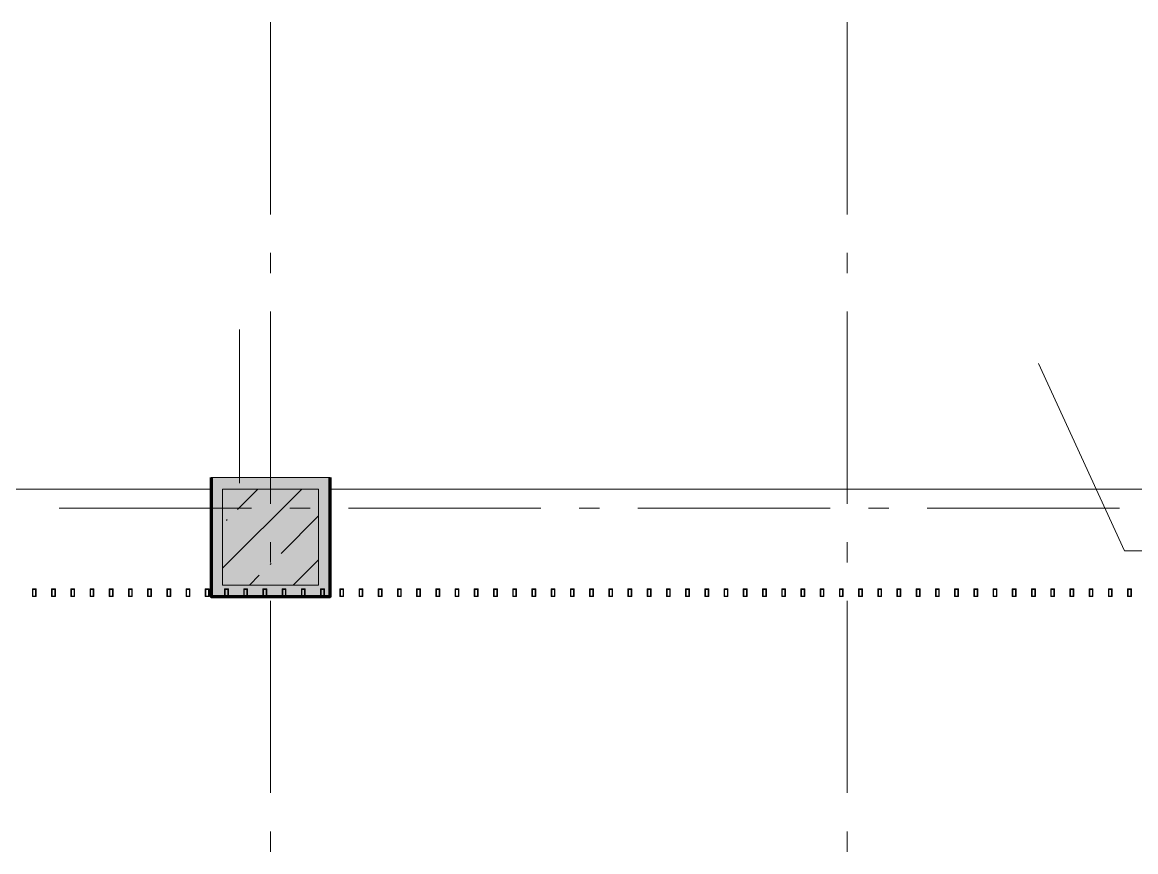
# Model space of a CAD drawing. Header units: millimetres. Extents: x -537608 to 253996, y -217170 to 186033.
# Drawn here: x -297869 to -292074, y 159133 to 163451 of the extents above; entities that cross this region are included whole.
import ezdxf

# ---------------------------------------------------------------- set-up
doc = ezdxf.new("R2010")
doc.units = ezdxf.units.MM
doc.layers.add('16) Лак 1.6м', color=160, linetype='Continuous', lineweight=90)
doc.layers.add('PDF _Геометрия', color=7, linetype='Continuous')
doc.layers.add('PDF _Сплошная заливка', color=7, linetype='Continuous', true_color=0xffffff)

msp = doc.modelspace()

# ---------------------------------------------------------------- hatches: boundary and pattern name
at = {"layer": 'PDF _Сплошная заливка', "true_color": 0xff7d7d, "transparency": 33554559}
msp.add_hatch(color=11, dxfattribs=at).paths.add_polyline_path([(-296326.1802, 161021.2525), (-296326.1802, 161081.2531), (-296886.1807, 161081.2531), (-296886.1807, 161021.2525), (-296826.1821, 161021.2525)])
h = msp.add_hatch(color=11, dxfattribs=at)
h.paths.add_polyline_path([(-296296.1767, 160461.2542), (-296299.1822, 160464.2533), (-296296.1767, 160491.2535)], flags=0)
h.paths.add_polyline_path([(-296313.1764, 160461.2542), (-296266.1817, 160461.2542), (-296266.1817, 161081.2531), (-296326.1802, 161081.2531), (-296326.1802, 160461.2542), (-296316.1819, 160461.2542)], flags=0)
at = {"layer": 'PDF _Сплошная заливка', "transparency": 33554559}
msp.add_hatch(color=256, dxfattribs=at).paths.add_polyline_path([(-296826.1821, 160521.2527), (-296326.1802, 160521.2527), (-296326.1802, 161021.2525), (-296826.1821, 161021.2525), (-296826.1821, 160540.2396)])
at = {"layer": 'PDF _Сплошная заливка', "true_color": 0xff7d7d, "transparency": 33554559}
h = msp.add_hatch(color=11, dxfattribs=at)
h.paths.add_polyline_path([(-296796.1786, 160461.2542), (-296799.1841, 160464.2533), (-296796.1786, 160498.2527)], flags=0)
h.paths.add_polyline_path([(-296696.1782, 160461.2542), (-296699.1837, 160464.2533), (-296696.1782, 160498.2527)], flags=0)
h.paths.add_polyline_path([(-296596.1778, 160461.2542), (-296599.1834, 160464.2533), (-296596.1778, 160498.2527)], flags=0)
h.paths.add_polyline_path([(-296496.1774, 160461.2542), (-296499.183, 160464.2533), (-296496.1774, 160498.2527)], flags=0)
h.paths.add_polyline_path([(-296396.1771, 160461.2542), (-296399.1826, 160464.2533), (-296396.1771, 160498.2527)], flags=0)
h.paths.add_polyline_path([(-296326.1802, 160461.2542), (-296326.1802, 160521.2527), (-296826.1821, 160521.2527), (-296826.1821, 160461.2542), (-296396.1771, 160461.2542)], flags=0)

# ---------------------------------------------------------------- linework, layer by layer
at = {"layer": '16) Лак 1.6м'}
msp.add_lwpolyline([(-296886.1807, 161081.2531), (-296886.1807, 160461.2542), (-296266.1817, 160461.2542), (-296266.1817, 161081.2531)], dxfattribs=at)
at = {"layer": 'PDF _Геометрия', "color": 253, "lineweight": 9, "true_color": 0xaaaaaa}
for p, q in [((-296576.1812, 163450.9208), (-296576.1812, 162450.9213)), ((-293576.1782, 163450.9208), (-293576.1782, 162450.9213)), ((-296576.1812, 162250.9205), (-296576.1812, 162145.0878)), ((-293576.1782, 162250.9205), (-293576.1782, 162145.0878)), ((-296576.1812, 161945.087), (-296576.1812, 160945.0874)), ((-293576.1782, 161945.087), (-293576.1782, 160945.0874)), ((-296676.2763, 160921.2543), (-297676.2802, 160921.2543)), ((-296370.4449, 160921.2543), (-296476.2755, 160921.2543)), ((-295170.4404, 160921.2543), (-296170.4442, 160921.2543)), ((-294864.609, 160921.2543), (-294970.4482, 160921.2543)), ((-293664.613, 160921.2543), (-294664.6082, 160921.2543)), ((-293358.7816, 160921.2543), (-293464.6122, 160921.2543)), ((-292158.777, 160921.2543), (-293158.7808, 160921.2543)), ((-296576.1812, 160745.0888), (-296576.1812, 160639.254)), ((-293576.1782, 160745.0888), (-293576.1782, 160639.254)), ((-296576.1812, 160439.2553), (-296576.1812, 159439.2536)), ((-293576.1782, 160439.2553), (-293576.1782, 159439.2536)), ((-296576.1812, 159239.255), (-296576.1812, 159133.4223)), ((-293576.1782, 159239.255), (-293576.1782, 159133.4223))]:
    msp.add_line(p, q, dxfattribs=at)
at = {"layer": 'PDF _Геометрия', "lineweight": 9}
for p, q in [((-296738.5828, 161051.2539), (-296738.5828, 161851.2527)), ((-292131.9943, 160700.4172), (-292579.0594, 161674.7449)), ((-296326.1802, 161081.2531), (-296886.1807, 161081.2531)), ((-296886.1807, 161081.2531), (-296886.1807, 161021.2525)), ((-296266.1817, 161081.2531), (-296326.1802, 161081.2531)), ((-296266.1817, 160461.2542), (-296266.1817, 161081.2531)), ((-296886.1807, 161021.2525), (-296886.1807, 160461.2542)), ((-296826.1821, 160609.4893), (-296414.4169, 161021.2525)), ((-296326.1802, 161021.2525), (-296826.1821, 161021.2525)), ((-296826.1821, 161021.2525), (-296826.1821, 160521.2527)), ((-296749.3734, 160914.3928), (-296642.518, 161021.2525)), ((-296326.1802, 160521.2527), (-296326.1802, 161021.2525)), ((-296521.2723, 160686.296), (-296326.1802, 160881.3901)), ((-296806.4008, 160857.3697), (-296801.6557, 160862.1104)), ((-291456.1822, 160700.4172), (-292131.9943, 160700.4172)), ((-296458.2166, 160521.2527), (-296326.1802, 160653.2912)), ((-296578.2997, 160629.2707), (-296573.5546, 160634.0115)), ((-296686.3177, 160521.2527), (-296635.3271, 160572.2454)), ((-297816.1791, 160501.2539), (-297796.1824, 160501.2539)), ((-297799.1794, 160498.2527), (-297813.1822, 160498.2527)), ((-297716.1787, 160501.2539), (-297696.1821, 160501.2539)), ((-297699.179, 160498.2527), (-297713.1818, 160498.2527)), ((-297616.1783, 160501.2539), (-297596.1817, 160501.2539)), ((-297599.1786, 160498.2527), (-297613.1814, 160498.2527)), ((-297516.1779, 160501.2539), (-297496.1813, 160501.2539)), ((-297499.1782, 160498.2527), (-297513.181, 160498.2527)), ((-297416.1775, 160501.2539), (-297396.1809, 160501.2539)), ((-297399.1778, 160498.2527), (-297413.1806, 160498.2527)), ((-297316.1772, 160501.2539), (-297296.1805, 160501.2539)), ((-297299.1774, 160498.2527), (-297313.1803, 160498.2527)), ((-297216.1768, 160501.2539), (-297196.1801, 160501.2539)), ((-297199.1771, 160498.2527), (-297213.1799, 160498.2527)), ((-297116.1764, 160501.2539), (-297096.1798, 160501.2539)), ((-297099.1766, 160498.2527), (-297113.1795, 160498.2527)), ((-297016.1846, 160501.2539), (-296996.1793, 160501.2539)), ((-296999.1763, 160498.2527), (-297013.1791, 160498.2527)), ((-296916.1842, 160501.2539), (-296896.179, 160501.2539)), ((-296899.1845, 160498.2527), (-296913.1787, 160498.2527)), ((-296826.1821, 160521.2527), (-296326.1802, 160521.2527)), ((-296216.1815, 160501.2539), (-296196.1763, 160501.2539)), ((-296199.1818, 160498.2527), (-296213.1846, 160498.2527)), ((-296116.1811, 160501.2539), (-296096.1845, 160501.2539)), ((-296099.1815, 160498.2527), (-296113.1842, 160498.2527)), ((-296016.1808, 160501.2539), (-295996.1842, 160501.2539)), ((-295999.181, 160498.2527), (-296013.1839, 160498.2527)), ((-295916.1804, 160501.2539), (-295896.1837, 160501.2539)), ((-295899.1807, 160498.2527), (-295913.1835, 160498.2527)), ((-295816.18, 160501.2539), (-295796.1834, 160501.2539)), ((-295799.1803, 160498.2527), (-295813.1831, 160498.2527)), ((-295716.1796, 160501.2539), (-295696.183, 160501.2539)), ((-295699.1799, 160498.2527), (-295713.1827, 160498.2527)), ((-295616.1792, 160501.2539), (-295596.1826, 160501.2539)), ((-295599.1795, 160498.2527), (-295613.1823, 160498.2527)), ((-295516.1789, 160501.2539), (-295496.1822, 160501.2539)), ((-295499.1791, 160498.2527), (-295513.1819, 160498.2527)), ((-295416.1784, 160501.2539), (-295396.1818, 160501.2539)), ((-295399.1787, 160498.2527), (-295413.1816, 160498.2527)), ((-295316.1781, 160501.2539), (-295296.1814, 160501.2539)), ((-295299.1784, 160498.2527), (-295313.1811, 160498.2527)), ((-295216.1777, 160501.2539), (-295196.1811, 160501.2539)), ((-295199.1779, 160498.2527), (-295213.1808, 160498.2527)), ((-295116.1773, 160501.2539), (-295096.1806, 160501.2539)), ((-295099.1776, 160498.2527), (-295113.1804, 160498.2527)), ((-295016.1769, 160501.2539), (-294996.1803, 160501.2539)), ((-294999.1772, 160498.2527), (-295013.18, 160498.2527)), ((-294916.1765, 160501.2539), (-294896.1799, 160501.2539)), ((-294899.1768, 160498.2527), (-294913.1796, 160498.2527)), ((-294816.1847, 160501.2539), (-294796.1795, 160501.2539)), ((-294799.1851, 160498.2527), (-294813.1792, 160498.2527)), ((-294716.1844, 160501.2539), (-294696.1792, 160501.2539)), ((-294699.1846, 160498.2527), (-294713.1788, 160498.2527)), ((-294616.184, 160501.2539), (-294596.1787, 160501.2539)), ((-294599.1843, 160498.2527), (-294613.1785, 160498.2527)), ((-294516.1836, 160501.2539), (-294496.1784, 160501.2539)), ((-294499.1839, 160498.2527), (-294513.178, 160498.2527)), ((-294416.1833, 160501.2539), (-294396.178, 160501.2539)), ((-294399.1835, 160498.2527), (-294413.1777, 160498.2527)), ((-294316.1828, 160501.2539), (-294296.1776, 160501.2539)), ((-294299.1831, 160498.2527), (-294313.1773, 160498.2527)), ((-294216.1825, 160501.2539), (-294196.1772, 160501.2539)), ((-294199.1827, 160498.2527), (-294213.1769, 160498.2527)), ((-294116.1821, 160501.2539), (-294096.1768, 160501.2539)), ((-294099.1823, 160498.2527), (-294113.1852, 160498.2527)), ((-294016.1817, 160501.2539), (-293996.185, 160501.2539)), ((-293999.182, 160498.2527), (-294013.1848, 160498.2527)), ((-293916.1813, 160501.2539), (-293896.1847, 160501.2539)), ((-293899.1815, 160498.2527), (-293913.1844, 160498.2527)), ((-293816.1809, 160501.2539), (-293796.1842, 160501.2539)), ((-293799.1812, 160498.2527), (-293813.184, 160498.2527)), ((-293716.1805, 160501.2539), (-293696.1839, 160501.2539)), ((-293699.1808, 160498.2527), (-293713.1836, 160498.2527)), ((-293616.1802, 160501.2539), (-293596.1835, 160501.2539)), ((-293599.1804, 160498.2527), (-293613.1832, 160498.2527)), ((-293516.1797, 160501.2539), (-293496.1831, 160501.2539)), ((-293499.1801, 160498.2527), (-293513.1829, 160498.2527)), ((-293416.1794, 160501.2539), (-293396.1828, 160501.2539)), ((-293399.1796, 160498.2527), (-293413.1824, 160498.2527)), ((-293316.179, 160501.2539), (-293296.1823, 160501.2539)), ((-293299.1793, 160498.2527), (-293313.1821, 160498.2527)), ((-293216.1786, 160501.2539), (-293196.182, 160501.2539)), ((-293199.1789, 160498.2527), (-293213.1817, 160498.2527)), ((-293116.1782, 160501.2539), (-293096.1816, 160501.2539)), ((-293099.1785, 160498.2527), (-293113.1813, 160498.2527)), ((-293016.1778, 160501.2539), (-292996.1812, 160501.2539)), ((-292999.1781, 160498.2527), (-293013.181, 160498.2527)), ((-292916.1775, 160501.2539), (-292896.1808, 160501.2539)), ((-292899.1777, 160498.2527), (-292913.1805, 160498.2527)), ((-292816.1771, 160501.2539), (-292796.1804, 160501.2539)), ((-292799.1773, 160498.2527), (-292813.1802, 160498.2527)), ((-292716.1853, 160501.2539), (-292696.18, 160501.2539)), ((-292699.177, 160498.2527), (-292713.1798, 160498.2527)), ((-292616.1849, 160501.2539), (-292596.1797, 160501.2539)), ((-292599.1852, 160498.2527), (-292613.1794, 160498.2527)), ((-292516.1845, 160501.2539), (-292496.1792, 160501.2539)), ((-292499.1848, 160498.2527), (-292513.179, 160498.2527)), ((-292416.1841, 160501.2539), (-292396.1789, 160501.2539)), ((-292399.1844, 160498.2527), (-292413.1786, 160498.2527)), ((-292316.1838, 160501.2539), (-292296.1785, 160501.2539)), ((-292299.184, 160498.2527), (-292313.1782, 160498.2527)), ((-292216.1833, 160501.2539), (-292196.1781, 160501.2539)), ((-292199.1837, 160498.2527), (-292213.1779, 160498.2527)), ((-292116.183, 160501.2539), (-292096.1777, 160501.2539)), ((-292099.1833, 160498.2527), (-292113.1774, 160498.2527)), ((-297796.1824, 160461.2542), (-297816.1791, 160461.2542)), ((-297813.1822, 160464.2533), (-297799.1794, 160464.2533)), ((-297696.1821, 160461.2542), (-297716.1787, 160461.2542)), ((-297713.1818, 160464.2533), (-297699.179, 160464.2533)), ((-297596.1817, 160461.2542), (-297616.1783, 160461.2542)), ((-297613.1814, 160464.2533), (-297599.1786, 160464.2533)), ((-297496.1813, 160461.2542), (-297516.1779, 160461.2542)), ((-297513.181, 160464.2533), (-297499.1782, 160464.2533)), ((-297396.1809, 160461.2542), (-297416.1775, 160461.2542)), ((-297413.1806, 160464.2533), (-297399.1778, 160464.2533)), ((-297296.1805, 160461.2542), (-297316.1772, 160461.2542)), ((-297313.1803, 160464.2533), (-297299.1774, 160464.2533)), ((-297196.1801, 160461.2542), (-297216.1768, 160461.2542)), ((-297213.1799, 160464.2533), (-297199.1771, 160464.2533)), ((-297096.1798, 160461.2542), (-297116.1764, 160461.2542)), ((-297113.1795, 160464.2533), (-297099.1766, 160464.2533)), ((-296996.1793, 160461.2542), (-297016.1846, 160461.2542)), ((-297013.1791, 160464.2533), (-296999.1763, 160464.2533)), ((-296896.179, 160461.2542), (-296916.1842, 160461.2542)), ((-296913.1787, 160464.2533), (-296899.1845, 160464.2533)), ((-296886.1807, 160461.2542), (-296826.1821, 160461.2542)), ((-296826.1821, 160461.2542), (-296326.1802, 160461.2542)), ((-296326.1802, 160461.2542), (-296266.1817, 160461.2542)), ((-296196.1763, 160461.2542), (-296216.1815, 160461.2542)), ((-296213.1846, 160464.2533), (-296199.1818, 160464.2533)), ((-296096.1845, 160461.2542), (-296116.1811, 160461.2542)), ((-296113.1842, 160464.2533), (-296099.1815, 160464.2533)), ((-295996.1842, 160461.2542), (-296016.1808, 160461.2542)), ((-296013.1839, 160464.2533), (-295999.181, 160464.2533)), ((-295896.1837, 160461.2542), (-295916.1804, 160461.2542)), ((-295913.1835, 160464.2533), (-295899.1807, 160464.2533)), ((-295796.1834, 160461.2542), (-295816.18, 160461.2542)), ((-295813.1831, 160464.2533), (-295799.1803, 160464.2533)), ((-295696.183, 160461.2542), (-295716.1796, 160461.2542)), ((-295713.1827, 160464.2533), (-295699.1799, 160464.2533)), ((-295596.1826, 160461.2542), (-295616.1792, 160461.2542)), ((-295613.1823, 160464.2533), (-295599.1795, 160464.2533)), ((-295496.1822, 160461.2542), (-295516.1789, 160461.2542)), ((-295513.1819, 160464.2533), (-295499.1791, 160464.2533)), ((-295396.1818, 160461.2542), (-295416.1784, 160461.2542)), ((-295413.1816, 160464.2533), (-295399.1787, 160464.2533)), ((-295296.1814, 160461.2542), (-295316.1781, 160461.2542)), ((-295313.1811, 160464.2533), (-295299.1784, 160464.2533)), ((-295196.1811, 160461.2542), (-295216.1777, 160461.2542)), ((-295213.1808, 160464.2533), (-295199.1779, 160464.2533)), ((-295096.1806, 160461.2542), (-295116.1773, 160461.2542)), ((-295113.1804, 160464.2533), (-295099.1776, 160464.2533)), ((-294996.1803, 160461.2542), (-295016.1769, 160461.2542)), ((-295013.18, 160464.2533), (-294999.1772, 160464.2533)), ((-294896.1799, 160461.2542), (-294916.1765, 160461.2542)), ((-294913.1796, 160464.2533), (-294899.1768, 160464.2533)), ((-294796.1795, 160461.2542), (-294816.1847, 160461.2542)), ((-294813.1792, 160464.2533), (-294799.1851, 160464.2533)), ((-294696.1792, 160461.2542), (-294716.1844, 160461.2542)), ((-294713.1788, 160464.2533), (-294699.1846, 160464.2533)), ((-294596.1787, 160461.2542), (-294616.184, 160461.2542)), ((-294613.1785, 160464.2533), (-294599.1843, 160464.2533)), ((-294496.1784, 160461.2542), (-294516.1836, 160461.2542)), ((-294513.178, 160464.2533), (-294499.1839, 160464.2533)), ((-294396.178, 160461.2542), (-294416.1833, 160461.2542)), ((-294413.1777, 160464.2533), (-294399.1835, 160464.2533)), ((-294296.1776, 160461.2542), (-294316.1828, 160461.2542)), ((-294313.1773, 160464.2533), (-294299.1831, 160464.2533)), ((-294196.1772, 160461.2542), (-294216.1825, 160461.2542)), ((-294213.1769, 160464.2533), (-294199.1827, 160464.2533)), ((-294096.1768, 160461.2542), (-294116.1821, 160461.2542)), ((-294113.1852, 160464.2533), (-294099.1823, 160464.2533)), ((-293996.185, 160461.2542), (-294016.1817, 160461.2542)), ((-294013.1848, 160464.2533), (-293999.182, 160464.2533)), ((-293896.1847, 160461.2542), (-293916.1813, 160461.2542)), ((-293913.1844, 160464.2533), (-293899.1815, 160464.2533)), ((-293796.1842, 160461.2542), (-293816.1809, 160461.2542)), ((-293813.184, 160464.2533), (-293799.1812, 160464.2533)), ((-293696.1839, 160461.2542), (-293716.1805, 160461.2542)), ((-293713.1836, 160464.2533), (-293699.1808, 160464.2533)), ((-293596.1835, 160461.2542), (-293616.1802, 160461.2542)), ((-293613.1832, 160464.2533), (-293599.1804, 160464.2533)), ((-293496.1831, 160461.2542), (-293516.1797, 160461.2542)), ((-293513.1829, 160464.2533), (-293499.1801, 160464.2533)), ((-293396.1828, 160461.2542), (-293416.1794, 160461.2542)), ((-293413.1824, 160464.2533), (-293399.1796, 160464.2533)), ((-293296.1823, 160461.2542), (-293316.179, 160461.2542)), ((-293313.1821, 160464.2533), (-293299.1793, 160464.2533)), ((-293196.182, 160461.2542), (-293216.1786, 160461.2542)), ((-293213.1817, 160464.2533), (-293199.1789, 160464.2533)), ((-293096.1816, 160461.2542), (-293116.1782, 160461.2542)), ((-293113.1813, 160464.2533), (-293099.1785, 160464.2533)), ((-292996.1812, 160461.2542), (-293016.1778, 160461.2542)), ((-293013.181, 160464.2533), (-292999.1781, 160464.2533)), ((-292896.1808, 160461.2542), (-292916.1775, 160461.2542)), ((-292913.1805, 160464.2533), (-292899.1777, 160464.2533)), ((-292796.1804, 160461.2542), (-292816.1771, 160461.2542)), ((-292813.1802, 160464.2533), (-292799.1773, 160464.2533)), ((-292696.18, 160461.2542), (-292716.1853, 160461.2542)), ((-292713.1798, 160464.2533), (-292699.177, 160464.2533)), ((-292596.1797, 160461.2542), (-292616.1849, 160461.2542)), ((-292613.1794, 160464.2533), (-292599.1852, 160464.2533)), ((-292496.1792, 160461.2542), (-292516.1845, 160461.2542)), ((-292513.179, 160464.2533), (-292499.1848, 160464.2533)), ((-292396.1789, 160461.2542), (-292416.1841, 160461.2542)), ((-292413.1786, 160464.2533), (-292399.1844, 160464.2533)), ((-292296.1785, 160461.2542), (-292316.1838, 160461.2542)), ((-292313.1782, 160464.2533), (-292299.184, 160464.2533)), ((-292196.1781, 160461.2542), (-292216.1833, 160461.2542)), ((-292213.1779, 160464.2533), (-292199.1837, 160464.2533)), ((-292096.1777, 160461.2542), (-292116.183, 160461.2542)), ((-292113.1774, 160464.2533), (-292099.1833, 160464.2533))]:
    msp.add_line(p, q, dxfattribs=at)
at = {"layer": 'PDF _Геометрия', "color": 9, "lineweight": 9, "true_color": 0xc0c0c0}
for p, q in [((-296886.1807, 161021.2525), (-300966.1826, 161021.2525)), ((-291486.1771, 161021.2525), (-296266.1817, 161021.2525))]:
    msp.add_line(p, q, dxfattribs=at)
at = {"layer": 'PDF _Геометрия', "lineweight": 20}
for p, q in [((-297796.1824, 160501.2539), (-297816.1791, 160501.2539)), ((-297816.1791, 160501.2539), (-297816.1791, 160461.2542)), ((-297813.1822, 160464.2533), (-297813.1822, 160498.2527)), ((-297813.1822, 160498.2527), (-297799.1794, 160498.2527)), ((-297799.1794, 160498.2527), (-297799.1794, 160464.2533)), ((-297796.1824, 160461.2542), (-297796.1824, 160501.2539)), ((-297696.1821, 160501.2539), (-297716.1787, 160501.2539)), ((-297716.1787, 160501.2539), (-297716.1787, 160461.2542)), ((-297713.1818, 160464.2533), (-297713.1818, 160498.2527)), ((-297713.1818, 160498.2527), (-297699.179, 160498.2527)), ((-297699.179, 160498.2527), (-297699.179, 160464.2533)), ((-297696.1821, 160461.2542), (-297696.1821, 160501.2539)), ((-297596.1817, 160501.2539), (-297616.1783, 160501.2539)), ((-297616.1783, 160501.2539), (-297616.1783, 160461.2542)), ((-297613.1814, 160464.2533), (-297613.1814, 160498.2527)), ((-297613.1814, 160498.2527), (-297599.1786, 160498.2527)), ((-297599.1786, 160498.2527), (-297599.1786, 160464.2533)), ((-297596.1817, 160461.2542), (-297596.1817, 160501.2539)), ((-297496.1813, 160501.2539), (-297516.1779, 160501.2539)), ((-297516.1779, 160501.2539), (-297516.1779, 160461.2542)), ((-297513.181, 160464.2533), (-297513.181, 160498.2527)), ((-297513.181, 160498.2527), (-297499.1782, 160498.2527)), ((-297499.1782, 160498.2527), (-297499.1782, 160464.2533)), ((-297496.1813, 160461.2542), (-297496.1813, 160501.2539)), ((-297396.1809, 160501.2539), (-297416.1775, 160501.2539)), ((-297416.1775, 160501.2539), (-297416.1775, 160461.2542)), ((-297413.1806, 160464.2533), (-297413.1806, 160498.2527)), ((-297413.1806, 160498.2527), (-297399.1778, 160498.2527)), ((-297399.1778, 160498.2527), (-297399.1778, 160464.2533)), ((-297396.1809, 160461.2542), (-297396.1809, 160501.2539)), ((-297296.1805, 160501.2539), (-297316.1772, 160501.2539)), ((-297316.1772, 160501.2539), (-297316.1772, 160461.2542)), ((-297313.1803, 160464.2533), (-297313.1803, 160498.2527)), ((-297313.1803, 160498.2527), (-297299.1774, 160498.2527)), ((-297299.1774, 160498.2527), (-297299.1774, 160464.2533)), ((-297296.1805, 160461.2542), (-297296.1805, 160501.2539)), ((-297196.1801, 160501.2539), (-297216.1768, 160501.2539)), ((-297216.1768, 160501.2539), (-297216.1768, 160461.2542)), ((-297213.1799, 160464.2533), (-297213.1799, 160498.2527)), ((-297213.1799, 160498.2527), (-297199.1771, 160498.2527)), ((-297199.1771, 160498.2527), (-297199.1771, 160464.2533)), ((-297196.1801, 160461.2542), (-297196.1801, 160501.2539)), ((-297096.1798, 160501.2539), (-297116.1764, 160501.2539)), ((-297116.1764, 160501.2539), (-297116.1764, 160461.2542)), ((-297113.1795, 160464.2533), (-297113.1795, 160498.2527)), ((-297113.1795, 160498.2527), (-297099.1766, 160498.2527)), ((-297099.1766, 160498.2527), (-297099.1766, 160464.2533)), ((-297096.1798, 160461.2542), (-297096.1798, 160501.2539)), ((-296996.1793, 160501.2539), (-297016.1846, 160501.2539)), ((-297016.1846, 160501.2539), (-297016.1846, 160461.2542)), ((-297013.1791, 160464.2533), (-297013.1791, 160498.2527)), ((-297013.1791, 160498.2527), (-296999.1763, 160498.2527)), ((-296999.1763, 160498.2527), (-296999.1763, 160464.2533)), ((-296996.1793, 160461.2542), (-296996.1793, 160501.2539)), ((-296896.179, 160501.2539), (-296916.1842, 160501.2539)), ((-296916.1842, 160501.2539), (-296916.1842, 160461.2542)), ((-296913.1787, 160464.2533), (-296913.1787, 160498.2527)), ((-296913.1787, 160498.2527), (-296899.1845, 160498.2527)), ((-296899.1845, 160498.2527), (-296899.1845, 160464.2533)), ((-296896.179, 160461.2542), (-296896.179, 160501.2539)), ((-296796.1786, 160501.2539), (-296816.1839, 160501.2539)), ((-296816.1839, 160501.2539), (-296816.1839, 160461.2542)), ((-296813.1783, 160464.2533), (-296813.1783, 160498.2527)), ((-296813.1783, 160498.2527), (-296799.1841, 160498.2527)), ((-296799.1841, 160498.2527), (-296799.1841, 160464.2533)), ((-296796.1786, 160461.2542), (-296796.1786, 160501.2539)), ((-296696.1782, 160501.2539), (-296716.1834, 160501.2539)), ((-296716.1834, 160501.2539), (-296716.1834, 160461.2542)), ((-296713.178, 160464.2533), (-296713.178, 160498.2527)), ((-296713.178, 160498.2527), (-296699.1837, 160498.2527)), ((-296699.1837, 160498.2527), (-296699.1837, 160464.2533)), ((-296696.1782, 160461.2542), (-296696.1782, 160501.2539)), ((-296596.1778, 160501.2539), (-296616.1831, 160501.2539)), ((-296616.1831, 160501.2539), (-296616.1831, 160461.2542)), ((-296613.1775, 160464.2533), (-296613.1775, 160498.2527)), ((-296613.1775, 160498.2527), (-296599.1834, 160498.2527)), ((-296599.1834, 160498.2527), (-296599.1834, 160464.2533)), ((-296596.1778, 160461.2542), (-296596.1778, 160501.2539)), ((-296496.1774, 160501.2539), (-296516.1827, 160501.2539)), ((-296516.1827, 160501.2539), (-296516.1827, 160461.2542)), ((-296513.1772, 160464.2533), (-296513.1772, 160498.2527)), ((-296513.1772, 160498.2527), (-296499.183, 160498.2527)), ((-296499.183, 160498.2527), (-296499.183, 160464.2533)), ((-296496.1774, 160461.2542), (-296496.1774, 160501.2539)), ((-296396.1771, 160501.2539), (-296416.1823, 160501.2539)), ((-296416.1823, 160501.2539), (-296416.1823, 160461.2542)), ((-296413.1768, 160464.2533), (-296413.1768, 160498.2527)), ((-296413.1768, 160498.2527), (-296399.1826, 160498.2527)), ((-296399.1826, 160498.2527), (-296399.1826, 160464.2533)), ((-296396.1771, 160461.2542), (-296396.1771, 160501.2539)), ((-296296.1767, 160501.2539), (-296316.1819, 160501.2539)), ((-296316.1819, 160501.2539), (-296316.1819, 160461.2542)), ((-296313.1764, 160464.2533), (-296313.1764, 160498.2527)), ((-296313.1764, 160498.2527), (-296299.1822, 160498.2527)), ((-296299.1822, 160498.2527), (-296299.1822, 160464.2533)), ((-296296.1767, 160461.2542), (-296296.1767, 160501.2539)), ((-296196.1763, 160501.2539), (-296216.1815, 160501.2539)), ((-296216.1815, 160501.2539), (-296216.1815, 160461.2542)), ((-296213.1846, 160464.2533), (-296213.1846, 160498.2527)), ((-296213.1846, 160498.2527), (-296199.1818, 160498.2527)), ((-296199.1818, 160498.2527), (-296199.1818, 160464.2533)), ((-296196.1763, 160461.2542), (-296196.1763, 160501.2539)), ((-296096.1845, 160501.2539), (-296116.1811, 160501.2539)), ((-296116.1811, 160501.2539), (-296116.1811, 160461.2542)), ((-296113.1842, 160464.2533), (-296113.1842, 160498.2527)), ((-296113.1842, 160498.2527), (-296099.1815, 160498.2527)), ((-296099.1815, 160498.2527), (-296099.1815, 160464.2533)), ((-296096.1845, 160461.2542), (-296096.1845, 160501.2539)), ((-295996.1842, 160501.2539), (-296016.1808, 160501.2539)), ((-296016.1808, 160501.2539), (-296016.1808, 160461.2542)), ((-296013.1839, 160464.2533), (-296013.1839, 160498.2527)), ((-296013.1839, 160498.2527), (-295999.181, 160498.2527)), ((-295999.181, 160498.2527), (-295999.181, 160464.2533)), ((-295996.1842, 160461.2542), (-295996.1842, 160501.2539)), ((-295896.1837, 160501.2539), (-295916.1804, 160501.2539)), ((-295916.1804, 160501.2539), (-295916.1804, 160461.2542)), ((-295913.1835, 160464.2533), (-295913.1835, 160498.2527)), ((-295913.1835, 160498.2527), (-295899.1807, 160498.2527)), ((-295899.1807, 160498.2527), (-295899.1807, 160464.2533)), ((-295896.1837, 160461.2542), (-295896.1837, 160501.2539)), ((-295796.1834, 160501.2539), (-295816.18, 160501.2539)), ((-295816.18, 160501.2539), (-295816.18, 160461.2542)), ((-295813.1831, 160464.2533), (-295813.1831, 160498.2527)), ((-295813.1831, 160498.2527), (-295799.1803, 160498.2527)), ((-295799.1803, 160498.2527), (-295799.1803, 160464.2533)), ((-295796.1834, 160461.2542), (-295796.1834, 160501.2539)), ((-295696.183, 160501.2539), (-295716.1796, 160501.2539)), ((-295716.1796, 160501.2539), (-295716.1796, 160461.2542)), ((-295713.1827, 160464.2533), (-295713.1827, 160498.2527)), ((-295713.1827, 160498.2527), (-295699.1799, 160498.2527)), ((-295699.1799, 160498.2527), (-295699.1799, 160464.2533)), ((-295696.183, 160461.2542), (-295696.183, 160501.2539)), ((-295596.1826, 160501.2539), (-295616.1792, 160501.2539)), ((-295616.1792, 160501.2539), (-295616.1792, 160461.2542)), ((-295613.1823, 160464.2533), (-295613.1823, 160498.2527)), ((-295613.1823, 160498.2527), (-295599.1795, 160498.2527)), ((-295599.1795, 160498.2527), (-295599.1795, 160464.2533)), ((-295596.1826, 160461.2542), (-295596.1826, 160501.2539)), ((-295496.1822, 160501.2539), (-295516.1789, 160501.2539)), ((-295516.1789, 160501.2539), (-295516.1789, 160461.2542)), ((-295513.1819, 160464.2533), (-295513.1819, 160498.2527)), ((-295513.1819, 160498.2527), (-295499.1791, 160498.2527)), ((-295499.1791, 160498.2527), (-295499.1791, 160464.2533)), ((-295496.1822, 160461.2542), (-295496.1822, 160501.2539)), ((-295396.1818, 160501.2539), (-295416.1784, 160501.2539)), ((-295416.1784, 160501.2539), (-295416.1784, 160461.2542)), ((-295413.1816, 160464.2533), (-295413.1816, 160498.2527)), ((-295413.1816, 160498.2527), (-295399.1787, 160498.2527)), ((-295399.1787, 160498.2527), (-295399.1787, 160464.2533)), ((-295396.1818, 160461.2542), (-295396.1818, 160501.2539)), ((-295296.1814, 160501.2539), (-295316.1781, 160501.2539)), ((-295316.1781, 160501.2539), (-295316.1781, 160461.2542)), ((-295313.1811, 160464.2533), (-295313.1811, 160498.2527)), ((-295313.1811, 160498.2527), (-295299.1784, 160498.2527)), ((-295299.1784, 160498.2527), (-295299.1784, 160464.2533)), ((-295296.1814, 160461.2542), (-295296.1814, 160501.2539)), ((-295196.1811, 160501.2539), (-295216.1777, 160501.2539)), ((-295216.1777, 160501.2539), (-295216.1777, 160461.2542)), ((-295213.1808, 160464.2533), (-295213.1808, 160498.2527)), ((-295213.1808, 160498.2527), (-295199.1779, 160498.2527)), ((-295199.1779, 160498.2527), (-295199.1779, 160464.2533)), ((-295196.1811, 160461.2542), (-295196.1811, 160501.2539)), ((-295096.1806, 160501.2539), (-295116.1773, 160501.2539)), ((-295116.1773, 160501.2539), (-295116.1773, 160461.2542)), ((-295113.1804, 160464.2533), (-295113.1804, 160498.2527)), ((-295113.1804, 160498.2527), (-295099.1776, 160498.2527)), ((-295099.1776, 160498.2527), (-295099.1776, 160464.2533)), ((-295096.1806, 160461.2542), (-295096.1806, 160501.2539)), ((-294996.1803, 160501.2539), (-295016.1769, 160501.2539)), ((-295016.1769, 160501.2539), (-295016.1769, 160461.2542)), ((-295013.18, 160464.2533), (-295013.18, 160498.2527)), ((-295013.18, 160498.2527), (-294999.1772, 160498.2527)), ((-294999.1772, 160498.2527), (-294999.1772, 160464.2533)), ((-294996.1803, 160461.2542), (-294996.1803, 160501.2539)), ((-294896.1799, 160501.2539), (-294916.1765, 160501.2539)), ((-294916.1765, 160501.2539), (-294916.1765, 160461.2542)), ((-294913.1796, 160464.2533), (-294913.1796, 160498.2527)), ((-294913.1796, 160498.2527), (-294899.1768, 160498.2527)), ((-294899.1768, 160498.2527), (-294899.1768, 160464.2533)), ((-294896.1799, 160461.2542), (-294896.1799, 160501.2539)), ((-294796.1795, 160501.2539), (-294816.1847, 160501.2539)), ((-294816.1847, 160501.2539), (-294816.1847, 160461.2542)), ((-294813.1792, 160464.2533), (-294813.1792, 160498.2527)), ((-294813.1792, 160498.2527), (-294799.1851, 160498.2527)), ((-294799.1851, 160498.2527), (-294799.1851, 160464.2533)), ((-294796.1795, 160461.2542), (-294796.1795, 160501.2539)), ((-294696.1792, 160501.2539), (-294716.1844, 160501.2539)), ((-294716.1844, 160501.2539), (-294716.1844, 160461.2542)), ((-294713.1788, 160464.2533), (-294713.1788, 160498.2527)), ((-294713.1788, 160498.2527), (-294699.1846, 160498.2527)), ((-294699.1846, 160498.2527), (-294699.1846, 160464.2533)), ((-294696.1792, 160461.2542), (-294696.1792, 160501.2539)), ((-294596.1787, 160501.2539), (-294616.184, 160501.2539)), ((-294616.184, 160501.2539), (-294616.184, 160461.2542)), ((-294613.1785, 160464.2533), (-294613.1785, 160498.2527)), ((-294613.1785, 160498.2527), (-294599.1843, 160498.2527)), ((-294599.1843, 160498.2527), (-294599.1843, 160464.2533)), ((-294596.1787, 160461.2542), (-294596.1787, 160501.2539)), ((-294496.1784, 160501.2539), (-294516.1836, 160501.2539)), ((-294516.1836, 160501.2539), (-294516.1836, 160461.2542)), ((-294513.178, 160464.2533), (-294513.178, 160498.2527)), ((-294513.178, 160498.2527), (-294499.1839, 160498.2527)), ((-294499.1839, 160498.2527), (-294499.1839, 160464.2533)), ((-294496.1784, 160461.2542), (-294496.1784, 160501.2539)), ((-294396.178, 160501.2539), (-294416.1833, 160501.2539)), ((-294416.1833, 160501.2539), (-294416.1833, 160461.2542)), ((-294413.1777, 160464.2533), (-294413.1777, 160498.2527)), ((-294413.1777, 160498.2527), (-294399.1835, 160498.2527)), ((-294399.1835, 160498.2527), (-294399.1835, 160464.2533)), ((-294396.178, 160461.2542), (-294396.178, 160501.2539)), ((-294296.1776, 160501.2539), (-294316.1828, 160501.2539)), ((-294316.1828, 160501.2539), (-294316.1828, 160461.2542)), ((-294313.1773, 160464.2533), (-294313.1773, 160498.2527)), ((-294313.1773, 160498.2527), (-294299.1831, 160498.2527)), ((-294299.1831, 160498.2527), (-294299.1831, 160464.2533)), ((-294296.1776, 160461.2542), (-294296.1776, 160501.2539)), ((-294196.1772, 160501.2539), (-294216.1825, 160501.2539)), ((-294216.1825, 160501.2539), (-294216.1825, 160461.2542)), ((-294213.1769, 160464.2533), (-294213.1769, 160498.2527)), ((-294213.1769, 160498.2527), (-294199.1827, 160498.2527)), ((-294199.1827, 160498.2527), (-294199.1827, 160464.2533)), ((-294196.1772, 160461.2542), (-294196.1772, 160501.2539)), ((-294096.1768, 160501.2539), (-294116.1821, 160501.2539)), ((-294116.1821, 160501.2539), (-294116.1821, 160461.2542)), ((-294113.1852, 160464.2533), (-294113.1852, 160498.2527)), ((-294113.1852, 160498.2527), (-294099.1823, 160498.2527)), ((-294099.1823, 160498.2527), (-294099.1823, 160464.2533)), ((-294096.1768, 160461.2542), (-294096.1768, 160501.2539)), ((-293996.185, 160501.2539), (-294016.1817, 160501.2539)), ((-294016.1817, 160501.2539), (-294016.1817, 160461.2542)), ((-294013.1848, 160464.2533), (-294013.1848, 160498.2527)), ((-294013.1848, 160498.2527), (-293999.182, 160498.2527)), ((-293999.182, 160498.2527), (-293999.182, 160464.2533)), ((-293996.185, 160461.2542), (-293996.185, 160501.2539)), ((-293896.1847, 160501.2539), (-293916.1813, 160501.2539)), ((-293916.1813, 160501.2539), (-293916.1813, 160461.2542)), ((-293913.1844, 160464.2533), (-293913.1844, 160498.2527)), ((-293913.1844, 160498.2527), (-293899.1815, 160498.2527)), ((-293899.1815, 160498.2527), (-293899.1815, 160464.2533)), ((-293896.1847, 160461.2542), (-293896.1847, 160501.2539)), ((-293796.1842, 160501.2539), (-293816.1809, 160501.2539)), ((-293816.1809, 160501.2539), (-293816.1809, 160461.2542)), ((-293813.184, 160464.2533), (-293813.184, 160498.2527)), ((-293813.184, 160498.2527), (-293799.1812, 160498.2527)), ((-293799.1812, 160498.2527), (-293799.1812, 160464.2533)), ((-293796.1842, 160461.2542), (-293796.1842, 160501.2539)), ((-293696.1839, 160501.2539), (-293716.1805, 160501.2539)), ((-293716.1805, 160501.2539), (-293716.1805, 160461.2542)), ((-293713.1836, 160464.2533), (-293713.1836, 160498.2527)), ((-293713.1836, 160498.2527), (-293699.1808, 160498.2527)), ((-293699.1808, 160498.2527), (-293699.1808, 160464.2533)), ((-293696.1839, 160461.2542), (-293696.1839, 160501.2539)), ((-293596.1835, 160501.2539), (-293616.1802, 160501.2539)), ((-293616.1802, 160501.2539), (-293616.1802, 160461.2542)), ((-293613.1832, 160464.2533), (-293613.1832, 160498.2527)), ((-293613.1832, 160498.2527), (-293599.1804, 160498.2527)), ((-293599.1804, 160498.2527), (-293599.1804, 160464.2533)), ((-293596.1835, 160461.2542), (-293596.1835, 160501.2539)), ((-293496.1831, 160501.2539), (-293516.1797, 160501.2539)), ((-293516.1797, 160501.2539), (-293516.1797, 160461.2542)), ((-293513.1829, 160464.2533), (-293513.1829, 160498.2527)), ((-293513.1829, 160498.2527), (-293499.1801, 160498.2527)), ((-293499.1801, 160498.2527), (-293499.1801, 160464.2533)), ((-293496.1831, 160461.2542), (-293496.1831, 160501.2539)), ((-293396.1828, 160501.2539), (-293416.1794, 160501.2539)), ((-293416.1794, 160501.2539), (-293416.1794, 160461.2542)), ((-293413.1824, 160464.2533), (-293413.1824, 160498.2527)), ((-293413.1824, 160498.2527), (-293399.1796, 160498.2527)), ((-293399.1796, 160498.2527), (-293399.1796, 160464.2533)), ((-293396.1828, 160461.2542), (-293396.1828, 160501.2539)), ((-293296.1823, 160501.2539), (-293316.179, 160501.2539)), ((-293316.179, 160501.2539), (-293316.179, 160461.2542)), ((-293313.1821, 160464.2533), (-293313.1821, 160498.2527)), ((-293313.1821, 160498.2527), (-293299.1793, 160498.2527)), ((-293299.1793, 160498.2527), (-293299.1793, 160464.2533)), ((-293296.1823, 160461.2542), (-293296.1823, 160501.2539)), ((-293196.182, 160501.2539), (-293216.1786, 160501.2539)), ((-293216.1786, 160501.2539), (-293216.1786, 160461.2542)), ((-293213.1817, 160464.2533), (-293213.1817, 160498.2527)), ((-293213.1817, 160498.2527), (-293199.1789, 160498.2527)), ((-293199.1789, 160498.2527), (-293199.1789, 160464.2533)), ((-293196.182, 160461.2542), (-293196.182, 160501.2539)), ((-293096.1816, 160501.2539), (-293116.1782, 160501.2539)), ((-293116.1782, 160501.2539), (-293116.1782, 160461.2542)), ((-293113.1813, 160464.2533), (-293113.1813, 160498.2527)), ((-293113.1813, 160498.2527), (-293099.1785, 160498.2527)), ((-293099.1785, 160498.2527), (-293099.1785, 160464.2533)), ((-293096.1816, 160461.2542), (-293096.1816, 160501.2539)), ((-292996.1812, 160501.2539), (-293016.1778, 160501.2539)), ((-293016.1778, 160501.2539), (-293016.1778, 160461.2542)), ((-293013.181, 160464.2533), (-293013.181, 160498.2527)), ((-293013.181, 160498.2527), (-292999.1781, 160498.2527)), ((-292999.1781, 160498.2527), (-292999.1781, 160464.2533)), ((-292996.1812, 160461.2542), (-292996.1812, 160501.2539)), ((-292896.1808, 160501.2539), (-292916.1775, 160501.2539)), ((-292916.1775, 160501.2539), (-292916.1775, 160461.2542)), ((-292913.1805, 160464.2533), (-292913.1805, 160498.2527)), ((-292913.1805, 160498.2527), (-292899.1777, 160498.2527)), ((-292899.1777, 160498.2527), (-292899.1777, 160464.2533)), ((-292896.1808, 160461.2542), (-292896.1808, 160501.2539)), ((-292796.1804, 160501.2539), (-292816.1771, 160501.2539)), ((-292816.1771, 160501.2539), (-292816.1771, 160461.2542)), ((-292813.1802, 160464.2533), (-292813.1802, 160498.2527)), ((-292813.1802, 160498.2527), (-292799.1773, 160498.2527)), ((-292799.1773, 160498.2527), (-292799.1773, 160464.2533)), ((-292796.1804, 160461.2542), (-292796.1804, 160501.2539)), ((-292696.18, 160501.2539), (-292716.1853, 160501.2539)), ((-292716.1853, 160501.2539), (-292716.1853, 160461.2542)), ((-292713.1798, 160464.2533), (-292713.1798, 160498.2527)), ((-292713.1798, 160498.2527), (-292699.177, 160498.2527)), ((-292699.177, 160498.2527), (-292699.177, 160464.2533)), ((-292696.18, 160461.2542), (-292696.18, 160501.2539)), ((-292596.1797, 160501.2539), (-292616.1849, 160501.2539)), ((-292616.1849, 160501.2539), (-292616.1849, 160461.2542)), ((-292613.1794, 160464.2533), (-292613.1794, 160498.2527)), ((-292613.1794, 160498.2527), (-292599.1852, 160498.2527)), ((-292599.1852, 160498.2527), (-292599.1852, 160464.2533)), ((-292596.1797, 160461.2542), (-292596.1797, 160501.2539)), ((-292496.1792, 160501.2539), (-292516.1845, 160501.2539)), ((-292516.1845, 160501.2539), (-292516.1845, 160461.2542)), ((-292513.179, 160464.2533), (-292513.179, 160498.2527)), ((-292513.179, 160498.2527), (-292499.1848, 160498.2527)), ((-292499.1848, 160498.2527), (-292499.1848, 160464.2533)), ((-292496.1792, 160461.2542), (-292496.1792, 160501.2539)), ((-292396.1789, 160501.2539), (-292416.1841, 160501.2539)), ((-292416.1841, 160501.2539), (-292416.1841, 160461.2542)), ((-292413.1786, 160464.2533), (-292413.1786, 160498.2527)), ((-292413.1786, 160498.2527), (-292399.1844, 160498.2527)), ((-292399.1844, 160498.2527), (-292399.1844, 160464.2533)), ((-292396.1789, 160461.2542), (-292396.1789, 160501.2539)), ((-292296.1785, 160501.2539), (-292316.1838, 160501.2539)), ((-292316.1838, 160501.2539), (-292316.1838, 160461.2542)), ((-292313.1782, 160464.2533), (-292313.1782, 160498.2527)), ((-292313.1782, 160498.2527), (-292299.184, 160498.2527)), ((-292299.184, 160498.2527), (-292299.184, 160464.2533)), ((-292296.1785, 160461.2542), (-292296.1785, 160501.2539)), ((-292196.1781, 160501.2539), (-292216.1833, 160501.2539)), ((-292216.1833, 160501.2539), (-292216.1833, 160461.2542)), ((-292213.1779, 160464.2533), (-292213.1779, 160498.2527)), ((-292213.1779, 160498.2527), (-292199.1837, 160498.2527)), ((-292199.1837, 160498.2527), (-292199.1837, 160464.2533)), ((-292196.1781, 160461.2542), (-292196.1781, 160501.2539)), ((-292096.1777, 160501.2539), (-292116.183, 160501.2539)), ((-292116.183, 160501.2539), (-292116.183, 160461.2542)), ((-292113.1774, 160464.2533), (-292113.1774, 160498.2527)), ((-292113.1774, 160498.2527), (-292099.1833, 160498.2527)), ((-292099.1833, 160498.2527), (-292099.1833, 160464.2533)), ((-292096.1777, 160461.2542), (-292096.1777, 160501.2539)), ((-297816.1791, 160461.2542), (-297796.1824, 160461.2542)), ((-297799.1794, 160464.2533), (-297813.1822, 160464.2533)), ((-297716.1787, 160461.2542), (-297696.1821, 160461.2542)), ((-297699.179, 160464.2533), (-297713.1818, 160464.2533)), ((-297616.1783, 160461.2542), (-297596.1817, 160461.2542)), ((-297599.1786, 160464.2533), (-297613.1814, 160464.2533)), ((-297516.1779, 160461.2542), (-297496.1813, 160461.2542)), ((-297499.1782, 160464.2533), (-297513.181, 160464.2533)), ((-297416.1775, 160461.2542), (-297396.1809, 160461.2542)), ((-297399.1778, 160464.2533), (-297413.1806, 160464.2533)), ((-297316.1772, 160461.2542), (-297296.1805, 160461.2542)), ((-297299.1774, 160464.2533), (-297313.1803, 160464.2533)), ((-297216.1768, 160461.2542), (-297196.1801, 160461.2542)), ((-297199.1771, 160464.2533), (-297213.1799, 160464.2533)), ((-297116.1764, 160461.2542), (-297096.1798, 160461.2542)), ((-297099.1766, 160464.2533), (-297113.1795, 160464.2533)), ((-297016.1846, 160461.2542), (-296996.1793, 160461.2542)), ((-296999.1763, 160464.2533), (-297013.1791, 160464.2533)), ((-296916.1842, 160461.2542), (-296896.179, 160461.2542)), ((-296899.1845, 160464.2533), (-296913.1787, 160464.2533)), ((-296816.1839, 160461.2542), (-296796.1786, 160461.2542)), ((-296799.1841, 160464.2533), (-296813.1783, 160464.2533)), ((-296716.1834, 160461.2542), (-296696.1782, 160461.2542)), ((-296699.1837, 160464.2533), (-296713.178, 160464.2533)), ((-296616.1831, 160461.2542), (-296596.1778, 160461.2542)), ((-296599.1834, 160464.2533), (-296613.1775, 160464.2533)), ((-296516.1827, 160461.2542), (-296496.1774, 160461.2542)), ((-296499.183, 160464.2533), (-296513.1772, 160464.2533)), ((-296416.1823, 160461.2542), (-296396.1771, 160461.2542)), ((-296399.1826, 160464.2533), (-296413.1768, 160464.2533)), ((-296316.1819, 160461.2542), (-296296.1767, 160461.2542)), ((-296299.1822, 160464.2533), (-296313.1764, 160464.2533)), ((-296216.1815, 160461.2542), (-296196.1763, 160461.2542)), ((-296199.1818, 160464.2533), (-296213.1846, 160464.2533)), ((-296116.1811, 160461.2542), (-296096.1845, 160461.2542)), ((-296099.1815, 160464.2533), (-296113.1842, 160464.2533)), ((-296016.1808, 160461.2542), (-295996.1842, 160461.2542)), ((-295999.181, 160464.2533), (-296013.1839, 160464.2533)), ((-295916.1804, 160461.2542), (-295896.1837, 160461.2542)), ((-295899.1807, 160464.2533), (-295913.1835, 160464.2533)), ((-295816.18, 160461.2542), (-295796.1834, 160461.2542)), ((-295799.1803, 160464.2533), (-295813.1831, 160464.2533)), ((-295716.1796, 160461.2542), (-295696.183, 160461.2542)), ((-295699.1799, 160464.2533), (-295713.1827, 160464.2533)), ((-295616.1792, 160461.2542), (-295596.1826, 160461.2542)), ((-295599.1795, 160464.2533), (-295613.1823, 160464.2533)), ((-295516.1789, 160461.2542), (-295496.1822, 160461.2542)), ((-295499.1791, 160464.2533), (-295513.1819, 160464.2533)), ((-295416.1784, 160461.2542), (-295396.1818, 160461.2542)), ((-295399.1787, 160464.2533), (-295413.1816, 160464.2533)), ((-295316.1781, 160461.2542), (-295296.1814, 160461.2542)), ((-295299.1784, 160464.2533), (-295313.1811, 160464.2533)), ((-295216.1777, 160461.2542), (-295196.1811, 160461.2542)), ((-295199.1779, 160464.2533), (-295213.1808, 160464.2533)), ((-295116.1773, 160461.2542), (-295096.1806, 160461.2542)), ((-295099.1776, 160464.2533), (-295113.1804, 160464.2533)), ((-295016.1769, 160461.2542), (-294996.1803, 160461.2542)), ((-294999.1772, 160464.2533), (-295013.18, 160464.2533)), ((-294916.1765, 160461.2542), (-294896.1799, 160461.2542)), ((-294899.1768, 160464.2533), (-294913.1796, 160464.2533)), ((-294816.1847, 160461.2542), (-294796.1795, 160461.2542)), ((-294799.1851, 160464.2533), (-294813.1792, 160464.2533)), ((-294716.1844, 160461.2542), (-294696.1792, 160461.2542)), ((-294699.1846, 160464.2533), (-294713.1788, 160464.2533)), ((-294616.184, 160461.2542), (-294596.1787, 160461.2542)), ((-294599.1843, 160464.2533), (-294613.1785, 160464.2533)), ((-294516.1836, 160461.2542), (-294496.1784, 160461.2542)), ((-294499.1839, 160464.2533), (-294513.178, 160464.2533)), ((-294416.1833, 160461.2542), (-294396.178, 160461.2542)), ((-294399.1835, 160464.2533), (-294413.1777, 160464.2533)), ((-294316.1828, 160461.2542), (-294296.1776, 160461.2542)), ((-294299.1831, 160464.2533), (-294313.1773, 160464.2533)), ((-294216.1825, 160461.2542), (-294196.1772, 160461.2542)), ((-294199.1827, 160464.2533), (-294213.1769, 160464.2533)), ((-294116.1821, 160461.2542), (-294096.1768, 160461.2542)), ((-294099.1823, 160464.2533), (-294113.1852, 160464.2533)), ((-294016.1817, 160461.2542), (-293996.185, 160461.2542)), ((-293999.182, 160464.2533), (-294013.1848, 160464.2533)), ((-293916.1813, 160461.2542), (-293896.1847, 160461.2542)), ((-293899.1815, 160464.2533), (-293913.1844, 160464.2533)), ((-293816.1809, 160461.2542), (-293796.1842, 160461.2542)), ((-293799.1812, 160464.2533), (-293813.184, 160464.2533)), ((-293716.1805, 160461.2542), (-293696.1839, 160461.2542)), ((-293699.1808, 160464.2533), (-293713.1836, 160464.2533)), ((-293616.1802, 160461.2542), (-293596.1835, 160461.2542)), ((-293599.1804, 160464.2533), (-293613.1832, 160464.2533)), ((-293516.1797, 160461.2542), (-293496.1831, 160461.2542)), ((-293499.1801, 160464.2533), (-293513.1829, 160464.2533)), ((-293416.1794, 160461.2542), (-293396.1828, 160461.2542)), ((-293399.1796, 160464.2533), (-293413.1824, 160464.2533)), ((-293316.179, 160461.2542), (-293296.1823, 160461.2542)), ((-293299.1793, 160464.2533), (-293313.1821, 160464.2533)), ((-293216.1786, 160461.2542), (-293196.182, 160461.2542)), ((-293199.1789, 160464.2533), (-293213.1817, 160464.2533)), ((-293116.1782, 160461.2542), (-293096.1816, 160461.2542)), ((-293099.1785, 160464.2533), (-293113.1813, 160464.2533)), ((-293016.1778, 160461.2542), (-292996.1812, 160461.2542)), ((-292999.1781, 160464.2533), (-293013.181, 160464.2533)), ((-292916.1775, 160461.2542), (-292896.1808, 160461.2542)), ((-292899.1777, 160464.2533), (-292913.1805, 160464.2533)), ((-292816.1771, 160461.2542), (-292796.1804, 160461.2542)), ((-292799.1773, 160464.2533), (-292813.1802, 160464.2533)), ((-292716.1853, 160461.2542), (-292696.18, 160461.2542)), ((-292699.177, 160464.2533), (-292713.1798, 160464.2533)), ((-292616.1849, 160461.2542), (-292596.1797, 160461.2542)), ((-292599.1852, 160464.2533), (-292613.1794, 160464.2533)), ((-292516.1845, 160461.2542), (-292496.1792, 160461.2542)), ((-292499.1848, 160464.2533), (-292513.179, 160464.2533)), ((-292416.1841, 160461.2542), (-292396.1789, 160461.2542)), ((-292399.1844, 160464.2533), (-292413.1786, 160464.2533)), ((-292316.1838, 160461.2542), (-292296.1785, 160461.2542)), ((-292299.184, 160464.2533), (-292313.1782, 160464.2533)), ((-292216.1833, 160461.2542), (-292196.1781, 160461.2542)), ((-292199.1837, 160464.2533), (-292213.1779, 160464.2533)), ((-292116.183, 160461.2542), (-292096.1777, 160461.2542)), ((-292099.1833, 160464.2533), (-292113.1774, 160464.2533))]:
    msp.add_line(p, q, dxfattribs=at)
at = {"layer": 'PDF _Сплошная заливка', "color": 11, "lineweight": 35, "true_color": 0xff7d7d, "transparency": 33554559}
msp.add_solid([(-296826.1821, 160461.2542), (-296826.1821, 161021.2525), (-296886.1807, 160461.2542), (-296886.1807, 161021.2525)], dxfattribs=at)

doc.saveas('drawing.dxf')
